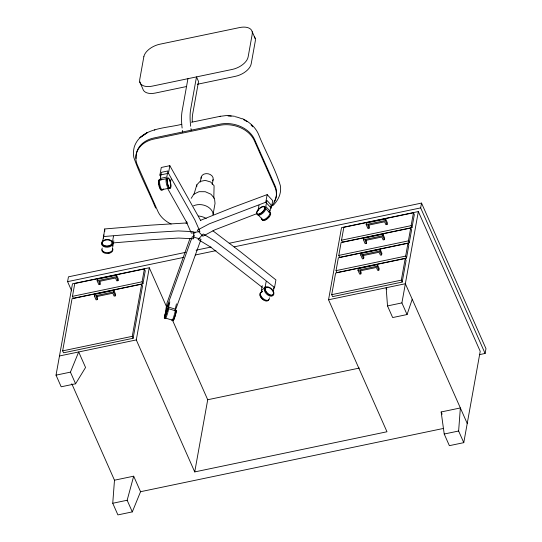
<?xml version="1.0" encoding="UTF-8"?>
<svg xmlns="http://www.w3.org/2000/svg" width="542" height="542" viewBox="0 0 542 542"><rect width="100%" height="100%" fill="white"/><g stroke="black" fill="none" stroke-linecap="round" stroke-linejoin="round"><path stroke-width="0.81" d="M213.812 198.25L214.083 185.71L210.648 181.99L205.255 180.371L199.971 181.475L196.8 184.876L193.894 194.612M112.75 503.261L114.484 480.198L133.684 476.188L140.554 491.709L132.302 511.892L117.899 514.9L112.75 503.261L127.153 500.252L133.684 476.188M463.776 442.658L458.627 431.019L460.361 407.957L441.154 411.967L444.223 434.027L449.372 445.666L463.776 442.658L480.212 351.304L418.343 211.556L341.535 227.599L328.547 299.773L386.981 431.764L194.727 471.919L136.293 339.929L149.28 267.755L72.472 283.798L56.029 375.152L61.185 386.792L75.589 383.783L85.555 367.476L78.685 351.961L70.433 372.144L75.589 383.783M71.693 290.932L67.581 281.644L68.448 276.833L185.31 252.423M62.655 350.877L72.039 298.737L141.652 284.198L142.505 286.142L133.129 338.276L63.516 352.815L62.655 350.877L132.268 336.338L141.652 284.198M72.472 296.332L74.776 283.513L144.389 268.974L145.249 270.912L142.939 283.737L73.333 298.276L72.472 296.332L142.079 281.793L144.389 268.974M103.393 238.162L104.708 228.961L150.209 225.181L187.593 222.898M102.729 240.98L103.827 234.882M94.369 296.007L94.66 294.401L113.861 290.39L115.581 294.272L115.29 295.871L114.091 296.122L112.804 293.215L96.002 296.725L97.289 299.631L96.09 299.882L94.369 296.007L113.576 291.996L113.861 290.39M97.113 280.783L97.397 279.177L116.605 275.167L118.319 279.049L118.034 280.648L116.828 280.898L115.541 277.992L98.739 281.501L100.026 284.408L98.827 284.658L97.113 280.783L116.313 276.772L116.605 275.167M97.289 299.631L97.58 298.032L96.611 295.851M100.026 284.408L100.317 282.809L99.674 281.352M113.502 236.122L112.54 241.454L112.743 246.874L113.834 240.777M160.723 176.502L159.904 175.086L161.279 167.471L169.836 165.683L200.77 220.696M160.296 178.413L161.394 172.322L167.891 170.96L166.8 177.058L160.296 178.413L160.954 179.91M167.654 188.555L186.258 221.644L191.36 233.168L199.917 231.38L194.815 219.856L168.46 173.298L169.836 165.683M187.938 78.685L182.112 111.063A31.964 9.397 78.2 0 0 182.112 128.02M170.513 182.241L171.062 179.192M168.298 308.628L169.815 301.86M174.924 310.627L176.435 303.859M200.31 182.078L201.204 177.105M194.083 236.488L194.361 234.95M194.639 233.412L194.91 231.874M212.234 184.626L213.128 179.653M213.013 214.7L215.038 203.446L214.524 198.514L210.953 194.226L205.282 191.719L199.029 191.678L193.873 194.104L191.19 198.352M194.727 471.919L207.715 399.745L172.519 320.241L164.578 317.788M258.033 210.614L258.995 205.282M267.165 194.605L272.701 200.642L271.325 208.257L265.79 202.22L267.165 194.605L232.979 207.349L200.506 220.343M270.024 211.075L271.122 204.984L266.915 200.398L265.817 206.488L270.024 211.075L268.608 211.827M262.64 291.799L261.291 290.979L262.253 285.648M261.291 290.979L265.201 286.799L266.156 281.467M273.297 291.725L274.117 287.152M273.405 288.744L274.55 287.517L275.919 279.902L240.33 251.678L212.931 230.845M331.724 294.679L335.613 273.039L405.226 258.5L406.087 260.445L402.191 282.077L332.585 296.616L331.724 294.679L401.331 280.139L405.226 258.5M336.047 270.641L338.357 257.816L407.963 243.277L408.824 245.214L406.52 258.039L336.907 272.579L336.047 270.641L405.66 256.102L407.963 243.277M338.791 255.411L341.094 242.592L410.707 228.053L411.568 229.991L409.257 242.816L339.644 257.348L338.791 255.411L408.397 240.872L410.707 228.053M341.528 240.187L343.845 227.315L413.451 212.776L414.312 214.713L411.995 227.586L342.388 242.125L341.528 240.187L411.141 225.648L413.451 212.776M357.957 270.262L358.248 268.656L377.449 264.645L379.17 268.527L378.878 270.126L377.679 270.377L376.392 267.47L359.59 270.98L360.877 273.886L359.678 274.137L357.957 270.262L377.164 266.251L377.449 264.645M360.701 255.031L360.986 253.432L380.186 249.422L381.907 253.297L381.615 254.903L380.416 255.153L379.129 252.24L362.327 255.749L363.614 258.663L362.415 258.913L360.701 255.031L379.901 251.021L380.186 249.422M363.438 239.808L363.723 238.202L382.93 234.191L384.644 238.073L384.359 239.679L383.16 239.93L381.866 237.017L365.064 240.526L366.358 243.439L365.152 243.69L363.438 239.808L382.638 235.797L382.93 234.191M366.175 224.584L366.467 222.979L385.667 218.968L387.388 222.85L387.096 224.449L385.897 224.7L384.61 221.793L367.808 225.303L369.095 228.209L367.896 228.46L366.175 224.584L385.382 220.574L385.667 218.968M360.877 273.886L361.162 272.287L360.518 270.831M363.614 258.663L363.906 257.057L362.937 254.875M366.358 243.439L366.643 241.834L365.681 239.652M369.095 228.209L369.38 226.61L368.418 224.429M386.812 289.218L386.155 287.741L387.51 305.918L392.659 317.558L407.062 314.55L401.907 302.91L418.343 211.556M479.304 354.671L485.104 353.459L420.66 207.898L421.527 203.087L229.239 243.25M485.104 353.459L485.971 348.655L421.527 203.087M407.062 314.55L412.232 299.245M175.222 310.79L201.014 239.286L192.295 236.658L165.669 310.505L167.044 302.89L189.998 238.466M167.735 306.84L169.118 303.249M272.673 205.784C278.141 200.709 281.772 193.142 280.329 185.574C274.97 167.742 265.275 151.36 258.426 134.043C255.302 127.045 249.293 121.936 242.491 118.651M265.79 202.22L209.314 223.812L197.295 230.181L202.837 236.217L214.849 229.849L256.413 213.819M181.753 124.294C165.893 128.454 141.042 127.533 134.348 146.686C133.413 150.134 133.149 153.847 133.82 157.37C139.728 174.761 148.61 191.062 155.595 208.053M186.631 86.51L155.337 93.048A15.244 8.577 -23.9 0 1 142.831 88.868L139.768 81.95M197.335 84.274L235.214 76.368A15.244 8.577 -23.9 0 0 251.19 63.861L255.302 41.009A15.244 8.577 -23.9 0 0 254.245 36.646M219.991 116.354L226.509 115.527L234.537 116.252M154.382 130.053L154.904 129.945M159.904 175.086L168.46 173.298M166.299 178.731L159.301 180.188A4.939 1.45 78.2 0 1 159.68 180.147M162.383 189.585L168.609 188.284M196.082 250.174L211.001 247.057M67.581 281.644L183.616 257.409M195.222 254.984L215.94 250.655M234.171 246.847L420.66 207.898M59.484 355.972L136.293 339.929M328.547 299.773L405.362 283.73L467.231 423.478M56.029 375.152L70.433 372.144M387.51 305.918L401.907 302.91M207.715 399.745L359.36 368.072M140.385 491.743L443.234 428.485M444.223 434.027L458.627 431.019M191.516 122.248L220.513 116.245M103.332 236.576L152.41 232.504L178.264 230.926L193.406 231.664L193.67 238.792L178.528 238.053L152.668 239.632L112.729 242.945M168.853 307.192L175.479 309.191M167.322 308.351L175.249 310.735M265.201 286.799L266.549 287.619M274.55 287.517L236.163 257.084L215.75 241.563L203.257 233.968L198.121 239.469L210.614 247.057L262.267 287.355M265.546 208.311L269.421 212.532M258.249 214.971L262.125 219.192M411.141 225.648L411.995 227.586M408.397 240.872L409.257 242.816M405.66 256.102L406.52 258.039M385.382 220.574L387.096 224.449M382.638 235.797L384.359 239.679M401.331 280.139L402.191 282.077M379.901 251.021L381.615 254.903M377.164 266.251L378.878 270.126M441.154 411.967L442.137 414.19M252.199 31.727L255.262 38.645M149.28 267.755L166.706 307.124M142.079 281.793L142.939 283.737M116.313 276.772L118.034 280.648M113.576 291.996L115.29 295.871M132.268 336.338L133.129 338.276M127.153 500.252L132.302 511.892M71.788 383.77L114.518 480.28M196.8 184.876L196.854 186.346M104.708 228.961L104.789 231.332M182.668 132.024A31.964 9.397 78.2 0 1 182.424 130.419M191.224 130.236A31.964 9.397 78.2 0 1 190.98 128.63M190.669 126.232A31.964 9.397 78.2 0 1 190.669 109.281L196.495 76.896L198.535 81.51L192.708 113.888A25.867 7.608 78.2 0 0 192.268 121.869M264.977 207.071A5.488 2.446 -42.5 0 1 263.107 212.938A5.488 2.446 -42.5 0 1 257.145 214.212M268.385 211.583A5.488 2.446 -42.5 0 1 267.314 217.525A5.488 2.446 -42.5 0 1 261.359 217.992M269.848 212.376A5.488 2.446 -42.5 0 1 267.436 218.717A5.488 2.446 -42.5 0 1 262.03 218.717M270.234 213.677A4.939 2.202 -42.5 0 1 270.221 214.402M269.421 216.224A4.939 2.202 -42.5 0 1 268.69 217.193M267.795 218.108A4.939 2.202 -42.5 0 1 264.787 219.984M263.182 220.106A4.939 2.202 -42.5 0 1 262.68 219.795M273.303 294.577A5.488 3.116 43.1 0 1 266.515 293.96A5.488 3.116 43.1 0 1 266.061 287.484M269.401 297.775A5.488 3.116 43.1 0 1 263.134 298.622A5.488 3.116 43.1 0 1 262.152 291.664M268.778 299.414A5.488 3.116 43.1 0 1 261.989 298.805A5.488 3.116 43.1 0 1 261.535 292.328M266.725 300.627A4.939 2.805 43.1 0 1 265.797 300.607M263.703 299.794A4.939 2.805 43.1 0 1 260.201 295.126M260.207 294.245A4.939 2.805 43.1 0 1 260.492 293.534M175.974 310.715A5.488 0.515 -73.2 0 1 175.12 315.972A5.488 0.515 -73.2 0 1 173.027 320.41M174.93 310.397A5.488 0.515 -73.2 0 1 173.86 316.338A5.488 0.515 -73.2 0 1 172.085 319.346M168.305 308.405A5.488 0.515 -73.2 0 1 167.654 312.971A5.488 0.515 -73.2 0 1 165.357 318.527M175.845 311.23A4.939 0.461 -73.2 0 1 174.883 316.575A4.939 0.461 -73.2 0 1 173.284 319.279M112.411 248.575A5.488 3.435 -2.1 0 1 108.197 253.439A5.488 3.435 -2.1 0 1 101.93 249.794M112.377 247.714A5.488 3.435 -2.1 0 1 107.451 252.633A5.488 3.435 -2.1 0 1 102.242 248.06M112.18 242.301A5.488 3.435 -2.1 0 1 107.248 247.22A5.488 3.435 -2.1 0 1 102.045 242.64M109.369 252.884A4.939 3.089 -2.1 0 1 108.129 253.134M102.872 251.427A4.939 3.089 -2.1 0 1 102.513 250.661M162.065 189.815A5.488 1.612 78.2 0 1 158.996 185.811A5.488 1.612 78.2 0 1 159.585 179.558M163.318 188.853A5.488 1.612 78.2 0 1 160.025 185.594A5.488 1.612 78.2 0 1 161.096 179.659M169.599 188.237A5.488 1.612 78.2 0 1 166.53 184.239A5.488 1.612 78.2 0 1 167.119 177.986M161.231 189.788A4.939 1.45 78.2 0 1 160.344 188.914M159.897 188.054A4.939 1.45 78.2 0 1 159.145 185.77M158.894 184.51A4.939 1.45 78.2 0 1 158.711 182.159M158.799 181.231A4.939 1.45 78.2 0 1 159.002 180.561M193.419 205.872A12.805 9.898 10.2 0 1 213.338 214.666M186.082 223.331A12.805 9.898 10.2 0 1 186.766 221.502M198.392 216.034A12.805 9.898 10.2 0 1 206.184 218.548M136.137 158.481A27.439 21.206 10.2 0 1 154.131 137.925L219.74 124.22A27.439 21.206 10.2 0 1 254.598 139.606L275.011 185.703A27.439 21.206 10.2 0 1 275.722 198.318M275.505 198.921A27.439 21.206 10.2 0 1 273.981 201.942M228.074 115.9A27.439 21.206 10.2 0 1 231.238 116.069M235.181 116.679A27.439 21.206 10.2 0 1 241.956 118.867M243.493 119.592A27.439 21.206 10.2 0 1 247.044 121.672M251.095 125.006A27.439 21.206 10.2 0 1 252.721 126.781M201.129 178.338A6.098 4.715 10.2 0 1 208.25 173.792A6.098 4.715 10.2 0 1 212.647 180.798M171.15 224.056A27.439 21.206 10.2 0 1 157.844 211.278L137.431 165.174A27.439 21.206 10.2 0 1 153.921 139.064L219.537 125.365A27.439 21.206 10.2 0 1 254.394 140.744L274.801 186.848A27.439 21.206 10.2 0 1 271.176 206.333M143.84 56.734L139.728 79.586A15.244 8.577 -23.9 0 0 152.275 86.131L232.152 69.451A15.244 8.577 -23.9 0 0 248.128 56.951L252.24 34.092A15.244 8.577 -23.9 0 0 239.693 27.547L159.815 44.227A15.244 8.577 -23.9 0 0 143.84 56.734M143.786 134.999L139.877 137.722L147.431 132.492L143.786 134.999M260.201 213.819A5.488 2.446 -42.5 0 0 264.869 206.692A5.488 2.446 -42.5 0 0 257.375 210.655A5.488 2.446 -42.5 0 0 260.201 213.819M260.235 213.521A4.939 2.202 -42.5 0 0 264.442 207.105A4.939 2.202 -42.5 0 0 257.701 210.675A4.939 2.202 -42.5 0 0 260.235 213.521M265.214 290.526A5.488 3.116 43.1 0 0 273.005 295.261A5.488 3.116 43.1 0 0 270.038 287.748A5.488 3.116 43.1 0 0 265.214 290.526M265.614 290.614A4.939 2.805 43.1 0 0 272.626 294.875A4.939 2.805 43.1 0 0 269.95 288.12A4.939 2.805 43.1 0 0 265.614 290.614M165.337 316.474A5.488 0.515 -73.2 0 0 167.593 307.883A5.488 0.515 -73.2 0 0 164.924 314.787A5.488 0.515 -73.2 0 0 165.337 316.474M165.398 316.155A4.939 0.461 -73.2 0 0 167.431 308.418A4.939 0.461 -73.2 0 0 165.025 314.631A4.939 0.461 -73.2 0 0 165.398 316.155M103.861 245.763A5.488 3.435 -2.1 0 0 112.573 243.189A5.488 3.435 -2.1 0 0 104.931 239.828A5.488 3.435 -2.1 0 0 103.861 245.763M104.2 245.512A4.939 3.089 -2.1 0 0 112.045 243.202A4.939 3.089 -2.1 0 0 105.162 240.174A4.939 3.089 -2.1 0 0 104.2 245.512M167.078 180.012A5.488 1.612 78.2 0 0 169.876 188.487A5.488 1.612 78.2 0 0 170.08 180.892A5.488 1.612 78.2 0 0 167.078 180.012M167.268 180.371A4.939 1.45 78.2 0 0 169.788 188.006A4.939 1.45 78.2 0 0 169.978 181.163A4.939 1.45 78.2 0 0 167.268 180.371"/></g></svg>
